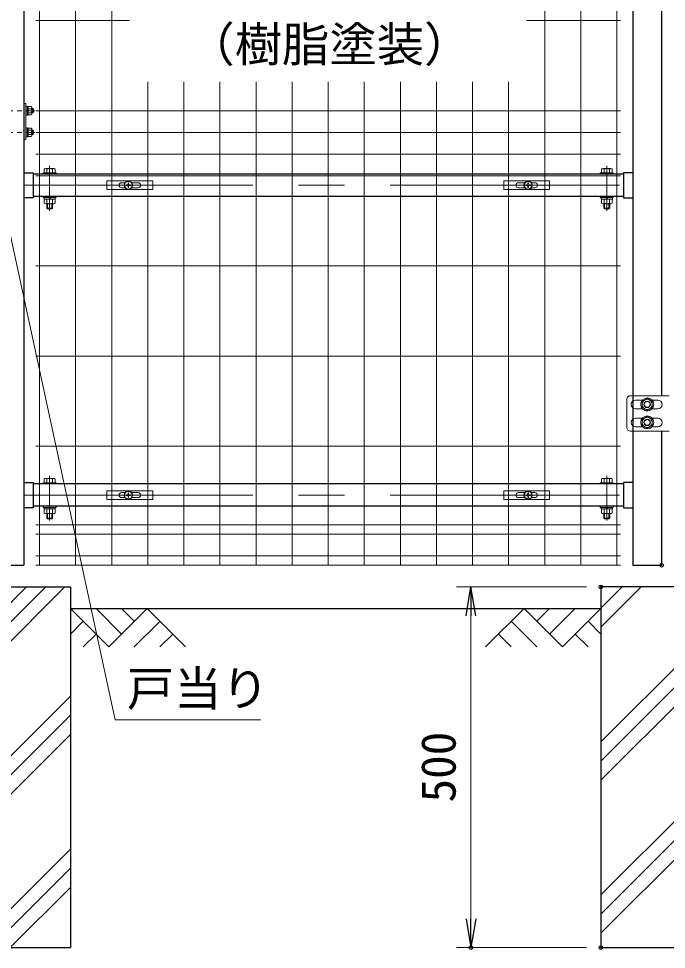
# Model space of a CAD drawing. Units: millimetres, scale not verified. Extents: x -4200 to 4200, y -2970 to 2970.
# Drawn here: x -2541 to -1643, y -775 to 515 of the extents above; entities that cross this region are included whole.
import ezdxf
from ezdxf.enums import TextEntityAlignment as Align

# ---------------------------------------------------------------- set-up
doc = ezdxf.new("R2010")
doc.units = ezdxf.units.MM
doc.header["$LTSCALE"] = 10
doc.header["$PDMODE"] = 32
doc.header["$PDSIZE"] = 5
doc.linetypes.add('DASHED', pattern=[7.5, 6, -1.5])
doc.linetypes.add('USER1', pattern=[50.8, 31.75, -6.35, 6.35, -6.35])
for name, color, linetype, lineweight in [('0-0_D-STR1', 1, 'Continuous', 25), ('0-1_D-DCR-HCH', 7, 'Continuous', 13), ('0-2_D-BMK', 2, 'USER1', 13), ('0-3_D-BGD', 7, 'Continuous', 25), ('0-4_D-STR4', 7, 'Continuous', 25), ('0-5_D-STR-DIM', 7, 'Continuous', 13), ('0-8_D-STR2', 7, 'Continuous', 13), ('0-9_D-STR3', 3, 'Continuous', 13), ('0-A_D-STR-TXT', 7, 'Continuous', 13)]:
    doc.layers.add(name, color=color, linetype=linetype, lineweight=lineweight)
doc.layers.add('0-6_0', color=7, linetype='Continuous')
doc.layers.add('0-7_Defpoints', color=6, linetype='Continuous')
doc.styles.add('ＭＳ ゴシック', font='')
doc.styles.get('ＭＳ ゴシック').set_extended_font_data('MS Gothic')

# ---------------------------------------------------------------- blocks, each defined once
blk = doc.blocks.new('_Open')
at = {"layer": '0-6_0'}
blk.add_line((-10, 1.667), (0, 0), dxfattribs=at)
blk.add_lwpolyline([(-10, -1.667), (0, 0), (-10, 0)], dxfattribs=at)
blk = doc.blocks.new('A$C2cb980e3')
at = {"layer": '0-2_D-BMK'}
for p, q in [((-70, 0), (554, 0)), ((-70, -300), (554, -300))]:
    blk.add_line(p, q, dxfattribs=at)
at = {"layer": '0-9_D-STR3', "linetype": 'DASHED'}
for p, q in [((-368, -300), (-368, 0)), ((-268, 100), (-150, 100)), ((-150, -400), (-268, -400))]:
    blk.add_line(p, q, dxfattribs=at)
at = {"layer": '0-9_D-STR3'}
for p, q in [((-150, 100), (0, 100)), ((-31.3, 51.8), (-16, 51.8)), ((-16, 62.5), (-16, -62.5)), ((-16, 62.5), (0, 62.5)), ((-16, 51.8), (-16, -51.8)), ((0, 100), (0, -400)), ((0, 62.5), (0, -62.5)), ((400, 100), (400, -400)), ((432, 100), (400, 100)), ((432, 100), (432, -400)), ((432, 62.5), (432, -62.5)), ((432, 62.5), (448, 62.5)), ((448, 62.5), (448, -62.5)), ((448, 8), (463.8, -1.1)), ((448, 1.1), (463.8, -8)), ((463.8, 57.5), (463.8, -57.5)), ((505.6, 57.5), (463.8, 57.5)), ((505.6, 29.1), (463.8, 29.1)), ((513.8, 43.3), (513.8, -43.3)), ((527, 30), (513.8, 30)), ((534, 23), (513.8, 23)), ((527, -30), (527, 30)), ((534, 23), (527, 30)), ((534, -23), (534, 23)), ((-31.6, -51.8), (-16, -51.8)), ((-16, -62.5), (0, -62.5)), ((432, -62.5), (448, -62.5)), ((505.6, -29.1), (463.8, -29.1)), ((505.6, -57.5), (463.8, -57.5)), ((534, -23), (513.8, -23)), ((527, -30), (513.8, -30)), ((534, -23), (527, -30)), ((-31.6, -248.2), (-16, -248.2)), ((-16, -362.5), (-16, -237.5)), ((-16, -237.5), (0, -237.5)), ((-16, -351.8), (-16, -248.2)), ((0, -362.5), (0, -237.5)), ((432, -362.5), (432, -237.5)), ((432, -237.5), (448, -237.5)), ((448, -362.5), (448, -237.5)), ((463.8, -357.5), (463.8, -242.5)), ((505.6, -242.5), (463.8, -242.5)), ((513.8, -343.3), (513.8, -256.7)), ((-31.3, -351.8), (-16, -351.8)), ((-16, -362.5), (0, -362.5)), ((432, -362.5), (448, -362.5)), ((448, -292), (463.8, -301.1)), ((448, -298.9), (463.8, -308)), ((505.6, -270.9), (463.8, -270.9)), ((505.6, -329.1), (463.8, -329.1)), ((505.6, -357.5), (463.8, -357.5)), ((527, -270), (513.8, -270)), ((534, -277), (513.8, -277)), ((534, -323), (513.8, -323)), ((527, -330), (513.8, -330)), ((527, -270), (527, -330)), ((534, -277), (527, -270)), ((534, -323), (527, -330)), ((534, -277), (534, -323)), ((-150, -400), (0, -400)), ((432, -400), (400, -400))]:
    blk.add_line(p, q, dxfattribs=at)
for points in [[(448, -61), (463.8, -61), (463.8, 61), (448, 61)], [(448, -239), (463.8, -239), (463.8, -361), (448, -361)]]:
    blk.add_lwpolyline(points, close=True, dxfattribs=at)
at = {"layer": '0-9_D-STR3', "linetype": 'DASHED'}
for centre, start, end in [((-268, 0), 90, 180), ((-268, -300), 180, 270)]:
    blk.add_arc(centre, 100, start, end, dxfattribs=at)
at = {"layer": '0-9_D-STR3'}
for centre, radius, start, end in [((85, -0.7), 140, 163.92714, 195.41383), ((-31.3, 32.8), 19, 90, 163.92714), ((497.4, 43.3), 16.4, 300, 60), ((458, 0), 55.8, 328.543, 31.457), ((-31.6, -32.8), 19, 195.41383, 270), ((497.4, -43.3), 16.4, 300, 60), ((-31.6, -267.2), 19, 90, 164.58617), ((497.4, -256.7), 16.4, 300, 60), ((85, -299.3), 140, 164.58617, 196.07286), ((-31.3, -332.8), 19, 196.07286, 270), ((458, -300), 55.8, 328.543, 31.457), ((497.4, -343.3), 16.4, 300, 60)]:
    blk.add_arc(centre, radius, start, end, dxfattribs=at)
blk = doc.blocks.new('A$Cc5bff5c2')
at = {"layer": '0-9_D-STR3'}
for p, q in [((-297.7, 60), (337.3, 60)), ((-297.7, -60), (-297.7, 60)), ((-95.2, 35), (-45.6, 35)), ((-18.5, 4.2), (-31.5, 3.9)), ((-31.5, 3.9), (-31.5, -4)), ((-4, 31.5), (-4.2, 18.5)), ((-4, 31.5), (4, 31.5)), ((4, 31.5), (4.2, 18.5)), ((18.5, 4.2), (31.5, 3.9)), ((31.5, 3.9), (31.5, -4)), ((45.6, 35), (134.8, 35)), ((-95.2, -35), (-45.6, -35)), ((-18.5, -4.2), (-31.5, -4)), ((-4, -31.5), (-4.2, -18.5)), ((18.5, -4.2), (31.5, -4)), ((45.6, -35), (134.8, -35))]:
    blk.add_line(p, q, dxfattribs=at)
for points in [[(-297.7, -60), (337.3, -60), (337.3, 60)], [(-4, -31.5), (4, -31.5), (4.2, -18.5)]]:
    blk.add_lwpolyline(points, dxfattribs=at)
for radius in [57.5, 52.5]:
    blk.add_circle((0, 0), radius, dxfattribs=at)
for centre, radius, start, end in [((-95.2, 0), 35, 90, 270), ((-19.1, 19), 14.9, 270, 0), ((19.1, 19), 14.9, 180, 270), ((134.8, 0), 35, 270, 90), ((-19.1, -19), 14.9, 0, 90), ((19.1, -19), 14.9, 90, 180)]:
    blk.add_arc(centre, radius, start, end, dxfattribs=at)
blk = doc.blocks.new('A$C5ba32ecb')
at = {"layer": '0-9_D-STR3'}
for p, q in [((-337.5, 60), (297.5, 60)), ((-337.5, -60), (-337.5, 60)), ((-135, 35), (-45.6, 35)), ((-18.5, 4.2), (-31.5, 3.9)), ((-31.5, 3.9), (-31.5, -4)), ((-4, 31.5), (-4.2, 18.5)), ((-4, 31.5), (4, 31.5)), ((4, 31.5), (4.2, 18.5)), ((18.5, 4.2), (31.5, 3.9)), ((31.5, 3.9), (31.5, -4)), ((45.6, 35), (95, 35)), ((-135, -35), (-45.6, -35)), ((-18.5, -4.2), (-31.5, -4)), ((-4, -31.5), (-4.2, -18.5)), ((18.5, -4.2), (31.5, -4)), ((45.6, -35), (95, -35))]:
    blk.add_line(p, q, dxfattribs=at)
for points in [[(-337.5, -60), (297.5, -60), (297.5, 60)], [(-4, -31.5), (4, -31.5), (4.2, -18.5)]]:
    blk.add_lwpolyline(points, dxfattribs=at)
for radius in [57.5, 52.5]:
    blk.add_circle((0, 0), radius, dxfattribs=at)
for centre, radius, start, end in [((-135, 0), 35, 90, 270), ((-19.1, 19), 14.9, 270, 0), ((19.1, 19), 14.9, 180, 270), ((95, 0), 35, 270, 90), ((-19.1, -19), 14.9, 0, 90), ((19.1, -19), 14.9, 90, 180)]:
    blk.add_arc(centre, radius, start, end, dxfattribs=at)

msp = doc.modelspace()

# ---------------------------------------------------------------- linework, layer by layer
at = {"layer": '0-0_D-STR1'}
for p, q in [((-2533.8, 842.68), (-2533.8, -242.32)), ((-1689.8, 842.68), (-1689.8, -242.32)), ((-1649.8, 755.19), (-1649.8, -7.31)), ((-2533.8, 301.88), (-2520.8, 301.88)), ((-2520.8, 301.88), (-2520.8, 266.98)), ((-1702.8, 299.93), (-2520.8, 299.93)), ((-1689.8, 301.88), (-1702.8, 301.88)), ((-2520.8, 266.98), (-2533.8, 266.98)), ((-1702.8, 268.93), (-2520.8, 268.93)), ((-1649.8, -56.31), (-1649.8, -242.32)), ((-2533.8, -127.67), (-2520.8, -127.67)), ((-1702.8, -127.67), (-1702.8, -162.57)), ((-1689.8, -127.67), (-1702.8, -127.67)), ((-1702.8, -129.62), (-2520.8, -129.62)), ((-1702.8, -160.62), (-2520.8, -160.62)), ((-1702.8, -162.57), (-1689.8, -162.57)), ((-2573.8, -242.32), (-2533.8, -242.32)), ((-1689.8, -242.32), (-1649.8, -242.32))]:
    msp.add_line(p, q, dxfattribs=at)
for points in [[(-1702.8, 301.88), (-1702.8, 266.98), (-1689.8, 266.98)], [(-2520.8, -127.67), (-2520.8, -162.57), (-2533.8, -162.57)]]:
    msp.add_lwpolyline(points, dxfattribs=at)
at = {"layer": '0-1_D-DCR-HCH'}
for p, q in [((-2588.8, -384.4), (-2476.71, -272.32)), ((-2588.8, -357.88), (-2503.23, -272.32)), ((-2588.8, -331.37), (-2529.75, -272.32)), ((-1734.05, -328.18), (-1678.18, -272.32)), ((-1734.05, -301.66), (-1704.7, -272.32)), ((-1734.05, -275.14), (-1731.22, -272.32)), ((-2415.83, -355.53), (-2469.05, -302.32)), ((-2398.1, -337.79), (-2433.57, -302.32)), ((-2362.62, -302.32), (-2415.83, -355.53)), ((-2380.27, -320.15), (-2398.1, -302.32)), ((-2362.62, -302.32), (-2309.41, -355.53)), ((-1840.47, -302.32), (-1893.68, -355.53)), ((-1840.47, -302.32), (-1787.26, -355.53)), ((-1822.73, -320.05), (-1805, -302.32)), ((-1805, -337.79), (-1769.52, -302.32)), ((-1787.26, -355.53), (-1734.05, -302.32)), ((-2451.31, -320.05), (-2469.05, -337.71)), ((-2344.89, -320.05), (-2380.52, -355.53)), ((-1858.21, -320.05), (-1822.57, -355.53)), ((-1751.78, -320.05), (-1734.05, -337.71)), ((-2433.57, -337.79), (-2451.39, -355.53)), ((-2327.15, -337.79), (-2344.97, -355.53)), ((-1875.95, -337.79), (-1858.13, -355.53)), ((-1769.52, -337.79), (-1751.7, -355.53)), ((-1734.05, -487.28), (-1614.3, -367.53)), ((-1734.05, -513.79), (-1614.3, -394.04)), ((-2769.05, -723.75), (-2469.05, -423.75)), ((-1734.05, -540.31), (-1614.3, -420.56)), ((-1734.05, -725.92), (-1434.05, -425.92)), ((-2769.05, -750.26), (-2469.05, -450.26)), ((-1734.05, -752.44), (-1434.05, -452.44)), ((-2764.58, -772.32), (-2469.05, -476.78)), ((-1734.05, -699.41), (-1556.95, -522.32)), ((-2605.48, -772.32), (-2469.05, -635.88)), ((-2578.97, -772.32), (-2469.05, -662.4)), ((-2552.45, -772.32), (-2469.05, -688.91))]:
    msp.add_line(p, q, dxfattribs=at)
at = {"layer": '0-2_D-BMK'}
for p, q in [((-2497.8, 249.09), (-2497.8, 311.18)), ((-1725.8, 249.09), (-1725.8, 311.18)), ((-2533.8, 284.43), (-1689.8, 284.43)), ((-2497.8, -180.46), (-2497.8, -118.37)), ((-1725.8, -180.46), (-1725.8, -118.37)), ((-2533.8, -145.12), (-1689.8, -145.12))]:
    msp.add_line(p, q, dxfattribs=at)
at = {"layer": '0-3_D-BGD'}
msp.add_line((-2469.05, -302.32), (-1734.05, -302.32), dxfattribs=at)
at = {"layer": '0-4_D-STR4'}
for p, q in [((-2588.8, -272.32), (-2469.05, -272.32)), ((-2469.05, -272.32), (-2469.05, -772.32)), ((-1734.05, -272.32), (-1734.05, -772.32)), ((-1614.3, -272.32), (-1734.05, -272.32)), ((-2769.05, -772.32), (-2469.05, -772.32)), ((-1734.05, -772.32), (-1434.05, -772.32))]:
    msp.add_line(p, q, dxfattribs=at)
at = {"layer": '0-5_D-STR-DIM'}
for p, q in [((-1754.05, -272.32), (-1934.05, -272.32)), ((-1914.05, -312.32), (-1914.05, -732.32)), ((-1754.05, -772.32), (-1934.05, -772.32))]:
    msp.add_line(p, q, dxfattribs=at)
at = {"layer": '0-7_Defpoints'}
for p in [(-1649.8, -242.32), (-1734.05, -272.32), (-1914.05, -772.32), (-1734.05, -772.32), (-1734.05, -772.32)]:
    msp.add_point(p, dxfattribs=at)
at = {"layer": '0-8_D-STR2'}
for p, q in [((-2511.8, -242.32), (-2511.8, 927.68)), ((-2461.8, -242.32), (-2461.8, 927.68)), ((-2411.8, -242.32), (-2411.8, 927.68)), ((-1811.8, -242.32), (-1811.8, 927.68)), ((-1761.8, -242.32), (-1761.8, 927.68)), ((-1711.8, -242.32), (-1711.8, 927.68)), ((-2387.05, 512.68), (-2516.8, 512.68)), ((-1706.8, 512.68), (-1837.05, 512.68)), ((-2361.8, -242.32), (-2361.8, 427.68)), ((-2311.8, -242.32), (-2311.8, 427.68)), ((-2261.8, -242.32), (-2261.8, 427.68)), ((-2211.8, -242.32), (-2211.8, 427.68)), ((-2161.8, -242.32), (-2161.8, 427.68)), ((-2111.8, -242.32), (-2111.8, 427.68)), ((-2061.8, -242.32), (-2061.8, 427.68)), ((-2011.8, -242.32), (-2011.8, 427.68)), ((-1961.8, -242.32), (-1961.8, 427.68)), ((-1911.8, -242.32), (-1911.8, 427.68)), ((-1861.8, -242.32), (-1861.8, 427.68)), ((-1706.8, 387.68), (-2516.8, 387.68)), ((-1706.8, 357.68), (-2516.8, 357.68)), ((-1706.8, 327.68), (-2516.8, 327.68)), ((-1706.8, 297.68), (-2516.8, 297.68)), ((-1706.8, 172.68), (-2516.8, 172.68)), ((-1706.8, 47.68), (-2516.8, 47.68)), ((-1706.8, -77.32), (-2516.8, -77.32)), ((-1706.8, -186.32), (-2516.8, -186.32)), ((-1706.8, -199.19), (-2516.8, -199.19)), ((-1706.8, -229.44), (-2516.8, -229.44)), ((-1706.8, -242.32), (-2516.8, -242.32))]:
    msp.add_line(p, q, dxfattribs=at)
at = {"layer": '0-9_D-STR3'}
for p, q in [((-2506.8, 301.53), (-2506.8, 299.93)), ((-2506.8, 301.53), (-2488.8, 301.53)), ((-2506.8, 299.93), (-2488.8, 299.93)), ((-2505.3, 301.53), (-2505.3, 306.99)), ((-2490.29, 301.53), (-2505.3, 301.53)), ((-2492.17, 307.54), (-2503.42, 307.54)), ((-2501.55, 301.53), (-2501.55, 306.99)), ((-2494.05, 301.53), (-2494.05, 306.99)), ((-2490.29, 301.53), (-2490.29, 306.99)), ((-2488.8, 301.53), (-2488.8, 299.93)), ((-1734.8, 301.53), (-1734.8, 299.93)), ((-1716.8, 301.53), (-1734.8, 301.53)), ((-1716.8, 299.93), (-1734.8, 299.93)), ((-1733.3, 301.53), (-1733.3, 306.99)), ((-1733.3, 301.53), (-1718.3, 301.53)), ((-1731.42, 307.54), (-1720.17, 307.54)), ((-1729.55, 301.53), (-1729.55, 306.99)), ((-1722.05, 301.53), (-1722.05, 306.99)), ((-1718.3, 301.53), (-1718.3, 306.99)), ((-1716.8, 301.53), (-1716.8, 299.93)), ((-2506.8, 268.93), (-2506.8, 267.33)), ((-2506.8, 268.93), (-2488.8, 268.93)), ((-2506.8, 267.33), (-2488.8, 267.33)), ((-2505.3, 265.33), (-2505.3, 259.39)), ((-2503.42, 258.83), (-2492.17, 258.83)), ((-2501.8, 252.53), (-2501.8, 258.83)), ((-2501.55, 265.33), (-2501.55, 259.39)), ((-2500.8, 251.53), (-2500.8, 258.83)), ((-2497.42, 265.33), (-2498.58, 267.34)), ((-2496.73, 265.33), (-2497.88, 267.33)), ((-2494.8, 251.53), (-2494.8, 258.83)), ((-2494.05, 265.33), (-2494.05, 259.39)), ((-2493.8, 252.53), (-2493.8, 258.83)), ((-2490.29, 265.33), (-2490.29, 259.39)), ((-2488.8, 268.93), (-2488.8, 267.33)), ((-1734.8, 268.93), (-1734.8, 267.33)), ((-1716.8, 268.93), (-1734.8, 268.93)), ((-1716.8, 267.33), (-1734.8, 267.33)), ((-1733.3, 265.33), (-1733.3, 259.39)), ((-1720.17, 258.83), (-1731.42, 258.83)), ((-1729.8, 252.53), (-1729.8, 258.83)), ((-1729.55, 265.33), (-1729.55, 259.39)), ((-1728.8, 251.53), (-1728.8, 258.83)), ((-1726.87, 265.33), (-1725.71, 267.33)), ((-1726.17, 265.33), (-1725.02, 267.34)), ((-1722.8, 251.53), (-1722.8, 258.83)), ((-1722.05, 265.33), (-1722.05, 259.39)), ((-1721.8, 252.53), (-1721.8, 258.83)), ((-1718.3, 265.33), (-1718.3, 259.39)), ((-1716.8, 268.93), (-1716.8, 267.33)), ((-2501.8, 252.53), (-2500.8, 251.53)), ((-2501.8, 252.53), (-2493.8, 252.53)), ((-2494.8, 251.53), (-2500.8, 251.53)), ((-2494.8, 251.53), (-2493.8, 252.53)), ((-1728.8, 251.53), (-1729.8, 252.53)), ((-1721.8, 252.53), (-1729.8, 252.53)), ((-1728.8, 251.53), (-1722.8, 251.53)), ((-1721.8, 252.53), (-1722.8, 251.53)), ((-1698.06, -12.31), (-1698.06, -51.31)), ((-1639.2, -7.31), (-1693.06, -7.31)), ((-1676.51, -13.31), (-1686.06, -13.31)), ((-1676.51, -25.31), (-1686.06, -25.31)), ((-1663.09, -13.31), (-1655.06, -13.31)), ((-1663.09, -25.31), (-1655.06, -25.31)), ((-1676.51, -38.31), (-1686.06, -38.31)), ((-1663.09, -38.31), (-1655.06, -38.31)), ((-1676.51, -50.31), (-1686.06, -50.31)), ((-1663.09, -50.31), (-1655.06, -50.31)), ((-1639.2, -56.31), (-1693.06, -56.31)), ((-2506.8, -128.02), (-2506.8, -129.62)), ((-2506.8, -128.02), (-2488.8, -128.02)), ((-2505.3, -128.02), (-2505.3, -122.56)), ((-2490.29, -128.02), (-2505.3, -128.02)), ((-2492.17, -122.01), (-2503.42, -122.01)), ((-2501.55, -128.02), (-2501.55, -122.56)), ((-2494.05, -128.02), (-2494.05, -122.56)), ((-2490.29, -128.02), (-2490.29, -122.56)), ((-2488.8, -128.02), (-2488.8, -129.62)), ((-1734.8, -128.02), (-1734.8, -129.62)), ((-1716.8, -128.02), (-1734.8, -128.02)), ((-1733.3, -128.02), (-1733.3, -122.56)), ((-1733.3, -128.02), (-1718.3, -128.02)), ((-1731.42, -122.01), (-1720.17, -122.01)), ((-1729.55, -128.02), (-1729.55, -122.56)), ((-1722.05, -128.02), (-1722.05, -122.56)), ((-1718.3, -128.02), (-1718.3, -122.56)), ((-1716.8, -128.02), (-1716.8, -129.62)), ((-2506.8, -129.62), (-2488.8, -129.62)), ((-1716.8, -129.62), (-1734.8, -129.62)), ((-2506.8, -160.62), (-2506.8, -162.22)), ((-2506.8, -160.62), (-2488.8, -160.62)), ((-2506.8, -162.22), (-2488.8, -162.22)), ((-2505.3, -164.22), (-2505.3, -170.16)), ((-2501.55, -164.22), (-2501.55, -170.16)), ((-2497.42, -164.22), (-2498.58, -162.21)), ((-2496.73, -164.22), (-2497.88, -162.22)), ((-2494.05, -164.22), (-2494.05, -170.16)), ((-2490.29, -164.22), (-2490.29, -170.16)), ((-2488.8, -160.62), (-2488.8, -162.22)), ((-1734.8, -160.62), (-1734.8, -162.22)), ((-1716.8, -160.62), (-1734.8, -160.62)), ((-1716.8, -162.22), (-1734.8, -162.22)), ((-1733.3, -164.22), (-1733.3, -170.16)), ((-1729.55, -164.22), (-1729.55, -170.16)), ((-1726.87, -164.22), (-1725.71, -162.22)), ((-1726.17, -164.22), (-1725.02, -162.21)), ((-1722.05, -164.22), (-1722.05, -170.16)), ((-1718.3, -164.22), (-1718.3, -170.16)), ((-1716.8, -160.62), (-1716.8, -162.22)), ((-2503.42, -170.72), (-2492.17, -170.72)), ((-2501.8, -177.02), (-2501.8, -170.72)), ((-2501.8, -177.02), (-2500.8, -178.02)), ((-2501.8, -177.02), (-2493.8, -177.02)), ((-2500.8, -178.02), (-2500.8, -170.72)), ((-2494.8, -178.02), (-2500.8, -178.02)), ((-2494.8, -178.02), (-2494.8, -170.72)), ((-2494.8, -178.02), (-2493.8, -177.02)), ((-2493.8, -177.02), (-2493.8, -170.72)), ((-1720.17, -170.72), (-1731.42, -170.72)), ((-1729.8, -177.02), (-1729.8, -170.72)), ((-1728.8, -178.02), (-1729.8, -177.02)), ((-1721.8, -177.02), (-1729.8, -177.02)), ((-1728.8, -178.02), (-1728.8, -170.72)), ((-1728.8, -178.02), (-1722.8, -178.02)), ((-1722.8, -178.02), (-1722.8, -170.72)), ((-1721.8, -177.02), (-1722.8, -178.02)), ((-1721.8, -177.02), (-1721.8, -170.72))]:
    msp.add_line(p, q, dxfattribs=at)
for points in [[(-2490.1, 265.33), (-2505.5, 265.33), (-2505.5, 267.34)], [(-2490.1, 265.33), (-2490.1, 267.33), (-2505.5, 267.34)], [(-1733.5, 265.33), (-1718.1, 265.33), (-1718.1, 267.34)], [(-1733.5, 265.33), (-1733.5, 267.33), (-1718.1, 267.34)], [(-2490.1, -164.22), (-2505.5, -164.22), (-2505.5, -162.21)], [(-2490.1, -164.22), (-2490.1, -162.22), (-2505.5, -162.21)], [(-1733.5, -164.22), (-1718.1, -164.22), (-1718.1, -162.21)], [(-1733.5, -164.22), (-1733.5, -162.22), (-1718.1, -162.21)]]:
    msp.add_lwpolyline(points, dxfattribs=at)
for points in [[(-1669.8, -11.21), (-1676.81, -15.26), (-1676.81, -23.36), (-1669.8, -27.41), (-1662.78, -23.36), (-1662.78, -15.26)], [(-1669.8, -36.21), (-1676.81, -40.26), (-1676.81, -48.36), (-1669.8, -52.41), (-1662.78, -48.36), (-1662.78, -40.26)]]:
    msp.add_lwpolyline(points, close=True, dxfattribs=at)
for centre, radius in [((-1669.8, -19.31), 9), ((-1669.8, -19.31), 7.03), ((-1669.8, -19.31), 4.5), ((-1669.8, -19.31), 4), ((-1669.8, -19.31), 4), ((-1669.8, -44.31), 9), ((-1669.8, -44.31), 9), ((-1669.8, -44.31), 7.03), ((-1669.8, -44.31), 4.5), ((-1669.8, -44.31), 4), ((-1669.8, -44.31), 4)]:
    msp.add_circle(centre, radius, dxfattribs=at)
for centre, radius, start, end in [((-2503.42, 304.08), 3.46, 57.13278, 122.86722), ((-2497.8, 294.55), 12.99, 73.22135, 106.77865), ((-2492.17, 304.08), 3.46, 57.13278, 122.86722), ((-1731.42, 304.08), 3.46, 57.13278, 122.86722), ((-1725.8, 294.55), 12.99, 73.22135, 106.77865), ((-1720.17, 304.08), 3.46, 57.13278, 122.86722), ((-2503.42, 262.29), 3.46, 237.13278, 302.86722), ((-2497.8, 271.83), 12.99, 253.22135, 286.77865), ((-2492.17, 262.29), 3.46, 237.13278, 302.86722), ((-1731.42, 262.29), 3.46, 237.13278, 302.86722), ((-1725.8, 271.83), 12.99, 253.22135, 286.77865), ((-1720.17, 262.29), 3.46, 237.13278, 302.86722), ((-1693.06, -12.31), 5, 90, 180), ((-1686.06, -19.31), 6, 90, 270), ((-1669.8, -19.31), 9, 154.15561, 334.15561), ((-1655.06, -19.31), 6, 270, 90), ((-1686.06, -44.31), 6, 90, 270), ((-1655.06, -44.31), 6, 270, 90), ((-1693.06, -51.31), 5, 180, 270), ((-2503.42, -125.47), 3.46, 57.13278, 122.86722), ((-2497.8, -135), 12.99, 73.22135, 106.77865), ((-2492.17, -125.47), 3.46, 57.13278, 122.86722), ((-1731.42, -125.47), 3.46, 57.13278, 122.86722), ((-1725.8, -135), 12.99, 73.22135, 106.77865), ((-1720.17, -125.47), 3.46, 57.13278, 122.86722), ((-2503.42, -167.26), 3.46, 237.13278, 302.86722), ((-2497.8, -157.72), 12.99, 253.22135, 286.77865), ((-2492.17, -167.26), 3.46, 237.13278, 302.86722), ((-1731.42, -167.26), 3.46, 237.13278, 302.86722), ((-1725.8, -157.72), 12.99, 253.22135, 286.77865), ((-1720.17, -167.26), 3.46, 237.13278, 302.86722)]:
    msp.add_arc(centre, radius, start, end, dxfattribs=at)
at = {"layer": '0-A_D-STR-TXT'}
msp.add_lwpolyline([(-2205.87, -456.76), (-2406.93, -456.76), (-2572.82, 308.59)], dxfattribs=at)

# ---------------------------------------------------------------- block references
at = {"layer": '0-5_D-STR-DIM', "xscale": 0.1, "yscale": 0.1}
msp.add_blockref('A$C2cb980e3', (-2573.8, 387.68), dxfattribs=at)
at = {"layer": '0-5_D-STR-DIM', "xscale": 4, "yscale": 4}
for p, rotation in [((-1914.05, -272.32), 90), ((-1914.05, -772.32), 270)]:
    msp.add_blockref('_Open', p, dxfattribs=dict(at, rotation=rotation))
at = {"layer": '0-9_D-STR3', "xscale": 0.1, "yscale": 0.1}
for name, p in [('A$Cc5bff5c2', (-2388.79, 284.43)), ('A$C5ba32ecb', (-1834.8, 284.43)), ('A$Cc5bff5c2', (-2388.79, -145.12)), ('A$C5ba32ecb', (-1834.8, -145.12))]:
    msp.add_blockref(name, p, dxfattribs=at)

# ---------------------------------------------------------------- texts
at = {"layer": '0-5_D-STR-DIM', "style": 'ＭＳ ゴシック'}
msp.add_text('500', height=48.09, rotation=90, dxfattribs=at).set_placement((-1920.79, -571.19), align=Align.BOTTOM_LEFT)
at = {"layer": '0-A_D-STR-TXT', "style": 'ＭＳ ゴシック'}
for s, p in [('（樹脂塗装）', (-2306.97, 441.35)), ('戸当り', (-2390.89, -451.67))]:
    msp.add_text(s, height=48.09, dxfattribs=at).set_placement(p, align=Align.BOTTOM_LEFT)

doc.saveas('drawing.dxf')
